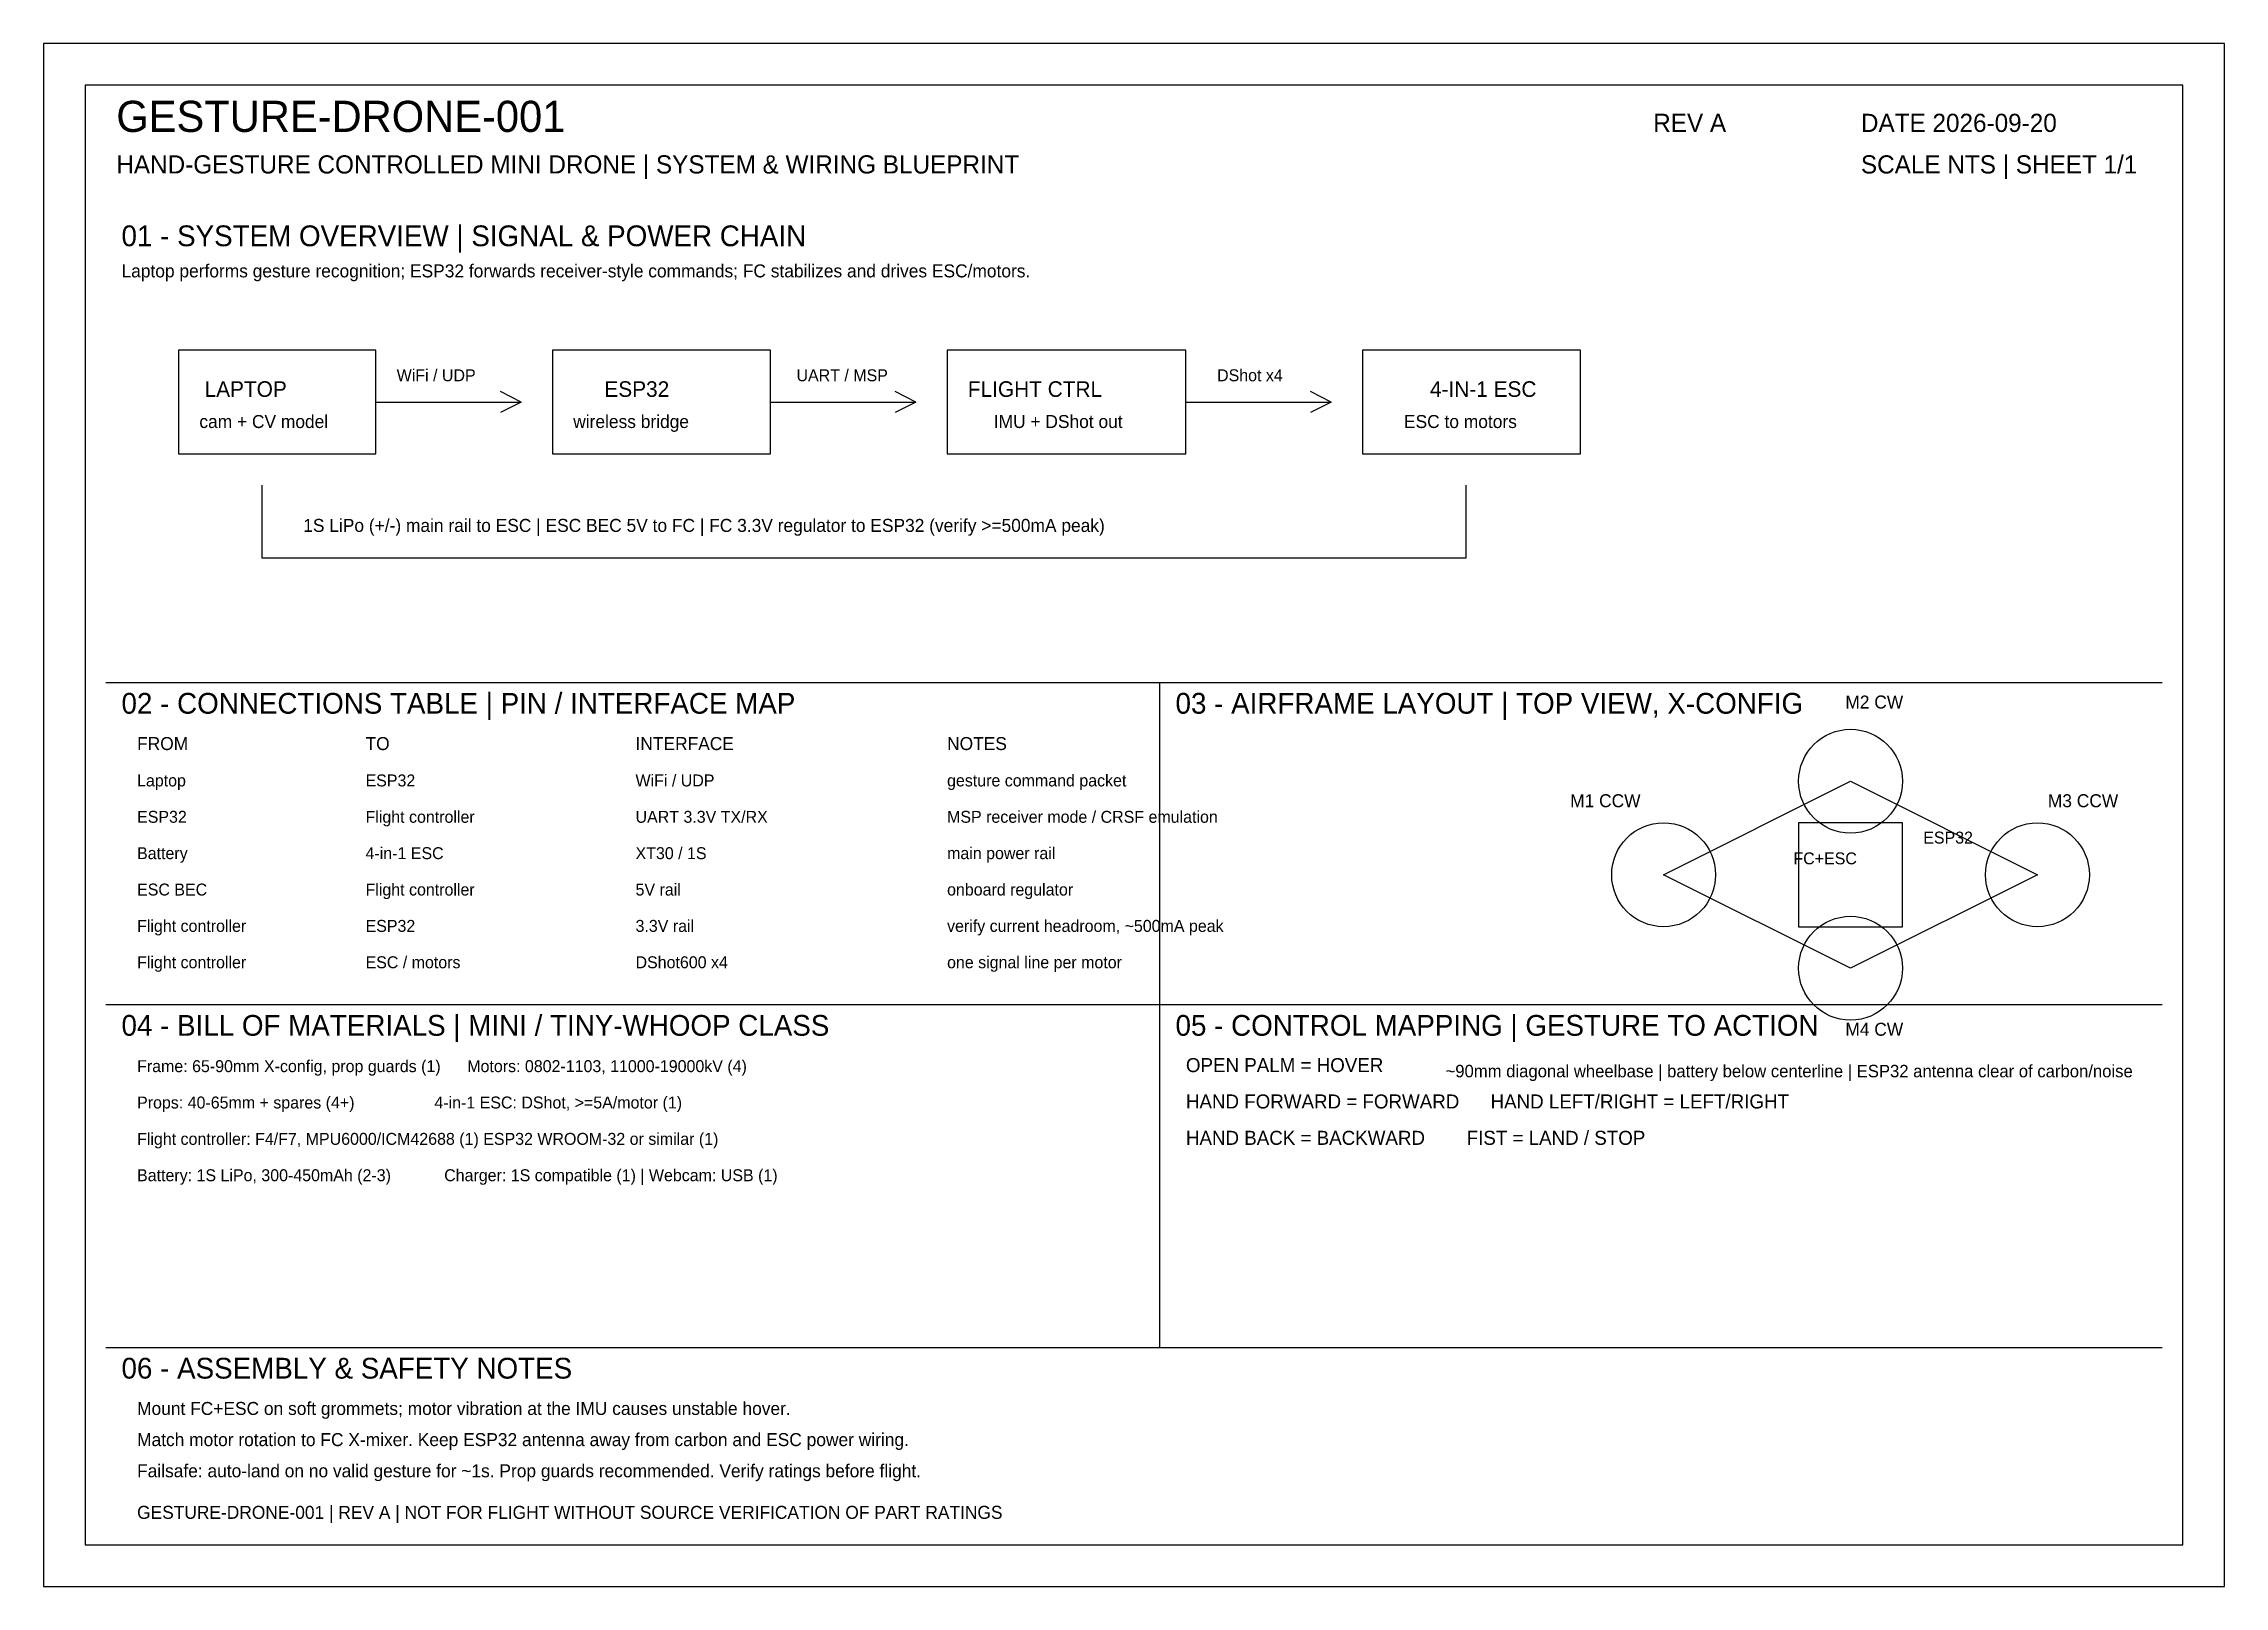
# Model space of a CAD drawing. Header units: millimetres. Extents: x 0 to 420, y 0 to 297.
import ezdxf

# ---------------------------------------------------------------- set-up
doc = ezdxf.new("R2010")
doc.units = ezdxf.units.MM
for name, color, linetype in [('BORDER', 7, 'CONTINUOUS'), ('DRAWING', 4, 'CONTINUOUS'), ('TEXT', 2, 'CONTINUOUS')]:
    doc.layers.add(name, color=color, linetype=linetype)

msp = doc.modelspace()

# ---------------------------------------------------------------- linework, layer by layer
at = {"layer": 'BORDER'}
for p, q in [((420, 297), (0, 297)), ((0, 297), (0, 0)), ((420, 0), (420, 297)), ((412, 289), (8, 289)), ((8, 289), (8, 8)), ((412, 8), (412, 289)), ((12, 174), (408, 174)), ((215, 112), (215, 174)), ((12, 112), (408, 112)), ((215, 46), (215, 112)), ((12, 46), (408, 46)), ((8, 8), (412, 8)), ((0, 0), (420, 0))]:
    msp.add_line(p, q, dxfattribs=at)
at = {"layer": 'DRAWING'}
for p, q in [((64, 238), (26, 238)), ((26, 238), (26, 218)), ((64, 218), (64, 238)), ((140, 238), (98, 238)), ((98, 238), (98, 218)), ((140, 218), (140, 238)), ((220, 238), (174, 238)), ((174, 238), (174, 218)), ((220, 218), (220, 238)), ((296, 238), (254, 238)), ((254, 238), (254, 218)), ((296, 218), (296, 238)), ((64, 228), (92, 228)), ((92, 228), (88, 230)), ((92, 228), (88, 226)), ((140, 228), (168, 228)), ((168, 228), (164, 230)), ((168, 228), (164, 226)), ((220, 228), (248, 228)), ((248, 228), (244, 230)), ((248, 228), (244, 226)), ((26, 218), (64, 218)), ((98, 218), (140, 218)), ((174, 218), (220, 218)), ((254, 218), (296, 218)), ((42, 212), (42, 198)), ((274, 198), (274, 212)), ((42, 198), (274, 198)), ((312, 137), (348, 155)), ((348, 155), (384, 137)), ((358, 147), (338, 147)), ((338, 147), (338, 127)), ((358, 127), (358, 147)), ((348, 119), (312, 137)), ((384, 137), (348, 119)), ((338, 127), (358, 127))]:
    msp.add_line(p, q, dxfattribs=at)
for centre in [(348, 155), (312, 137), (384, 137), (348, 119)]:
    msp.add_circle(centre, 10, dxfattribs=at)

# ---------------------------------------------------------------- texts
at = {"layer": 'TEXT'}
for s, height, p in [('GESTURE-DRONE-001', 6, (14, 280)), ('REV A', 3.5, (310, 280)), ('DATE 2026-09-20', 3.5, (350, 280)), ('HAND-GESTURE CONTROLLED MINI DRONE | SYSTEM & WIRING BLUEPRINT', 3.5, (14, 272)), ('SCALE NTS | SHEET 1/1', 3.5, (350, 272)), ('01 - SYSTEM OVERVIEW | SIGNAL & POWER CHAIN', 4, (15, 258)), ('Laptop performs gesture recognition; ESP32 forwards receiver-style commands; FC stabilizes and drives ESC/motors.', 2.5, (15, 252)), ('LAPTOP', 3, (31, 229)), ('WiFi / UDP', 2.3, (68, 232)), ('ESP32', 3, (108, 229)), ('UART / MSP', 2.3, (145, 232)), ('FLIGHT CTRL', 3, (178, 229)), ('DShot x4', 2.3, (226, 232)), ('4-IN-1 ESC', 3, (267, 229)), ('cam + CV model', 2.5, (30, 223)), ('wireless bridge', 2.5, (102, 223)), ('IMU + DShot out', 2.5, (183, 223)), ('ESC to motors', 2.5, (262, 223)), ('1S LiPo (+/-) main rail to ESC | ESC BEC 5V to FC | FC 3.3V regulator to ESP32 (verify >=500mA peak)', 2.5, (50, 203)), ('02 - CONNECTIONS TABLE | PIN / INTERFACE MAP', 4, (15, 168)), ('03 - AIRFRAME LAYOUT | TOP VIEW, X-CONFIG', 4, (218, 168)), ('M2 CW', 2.5, (347, 169)), ('FROM', 2.5, (18, 161)), ('TO', 2.5, (62, 161)), ('INTERFACE', 2.5, (114, 161)), ('NOTES', 2.5, (174, 161)), ('Laptop', 2.3, (18, 154)), ('ESP32', 2.3, (62, 154)), ('WiFi / UDP', 2.3, (114, 154)), ('gesture command packet', 2.3, (174, 154)), ('M1 CCW', 2.5, (294, 150)), ('M3 CCW', 2.5, (386, 150)), ('ESP32', 2.3, (18, 147)), ('Flight controller', 2.3, (62, 147)), ('UART 3.3V TX/RX', 2.3, (114, 147)), ('MSP receiver mode / CRSF emulation', 2.3, (174, 147)), ('ESP32', 2.3, (362, 143)), ('Battery', 2.3, (18, 140)), ('4-in-1 ESC', 2.3, (62, 140)), ('XT30 / 1S', 2.3, (114, 140)), ('main power rail', 2.3, (174, 140)), ('FC+ESC', 2.3, (337, 139)), ('ESC BEC', 2.3, (18, 133)), ('Flight controller', 2.3, (62, 133)), ('5V rail', 2.3, (114, 133)), ('onboard regulator', 2.3, (174, 133)), ('Flight controller', 2.3, (18, 126)), ('ESP32', 2.3, (62, 126)), ('3.3V rail', 2.3, (114, 126)), ('verify current headroom, ~500mA peak', 2.3, (174, 126)), ('Flight controller', 2.3, (18, 119)), ('ESC / motors', 2.3, (62, 119)), ('DShot600 x4', 2.3, (114, 119)), ('one signal line per motor', 2.3, (174, 119)), ('04 - BILL OF MATERIALS | MINI / TINY-WHOOP CLASS', 4, (15, 106)), ('05 - CONTROL MAPPING | GESTURE TO ACTION', 4, (218, 106)), ('M4 CW', 2.5, (347, 106)), ('Frame: 65-90mm X-config, prop guards (1)      Motors: 0802-1103, 11000-19000kV (4)', 2.3, (18, 99)), ('OPEN PALM = HOVER', 2.7, (220, 99)), ('~90mm diagonal wheelbase | battery below centerline | ESP32 antenna clear of carbon/noise', 2.4, (270, 98)), ('Props: 40-65mm + spares (4+)                  4-in-1 ESC: DShot, >=5A/motor (1)', 2.3, (18, 92)), ('HAND FORWARD = FORWARD      HAND LEFT/RIGHT = LEFT/RIGHT', 2.7, (220, 92)), ('Flight controller: F4/F7, MPU6000/ICM42688 (1) ESP32 WROOM-32 or similar (1)', 2.3, (18, 85)), ('HAND BACK = BACKWARD        FIST = LAND / STOP', 2.7, (220, 85)), ('Battery: 1S LiPo, 300-450mAh (2-3)            Charger: 1S compatible (1) | Webcam: USB (1)', 2.3, (18, 78)), ('06 - ASSEMBLY & SAFETY NOTES', 4, (15, 40)), ('Mount FC+ESC on soft grommets; motor vibration at the IMU causes unstable hover.', 2.5, (18, 33)), ('Match motor rotation to FC X-mixer. Keep ESP32 antenna away from carbon and ESC power wiring.', 2.5, (18, 27)), ('Failsafe: auto-land on no valid gesture for ~1s. Prop guards recommended. Verify ratings before flight.', 2.5, (18, 21)), ('GESTURE-DRONE-001 | REV A | NOT FOR FLIGHT WITHOUT SOURCE VERIFICATION OF PART RATINGS', 2.5, (18, 13))]:
    msp.add_text(s, height=height, dxfattribs=at).set_placement(p)

doc.saveas('drawing.dxf')
